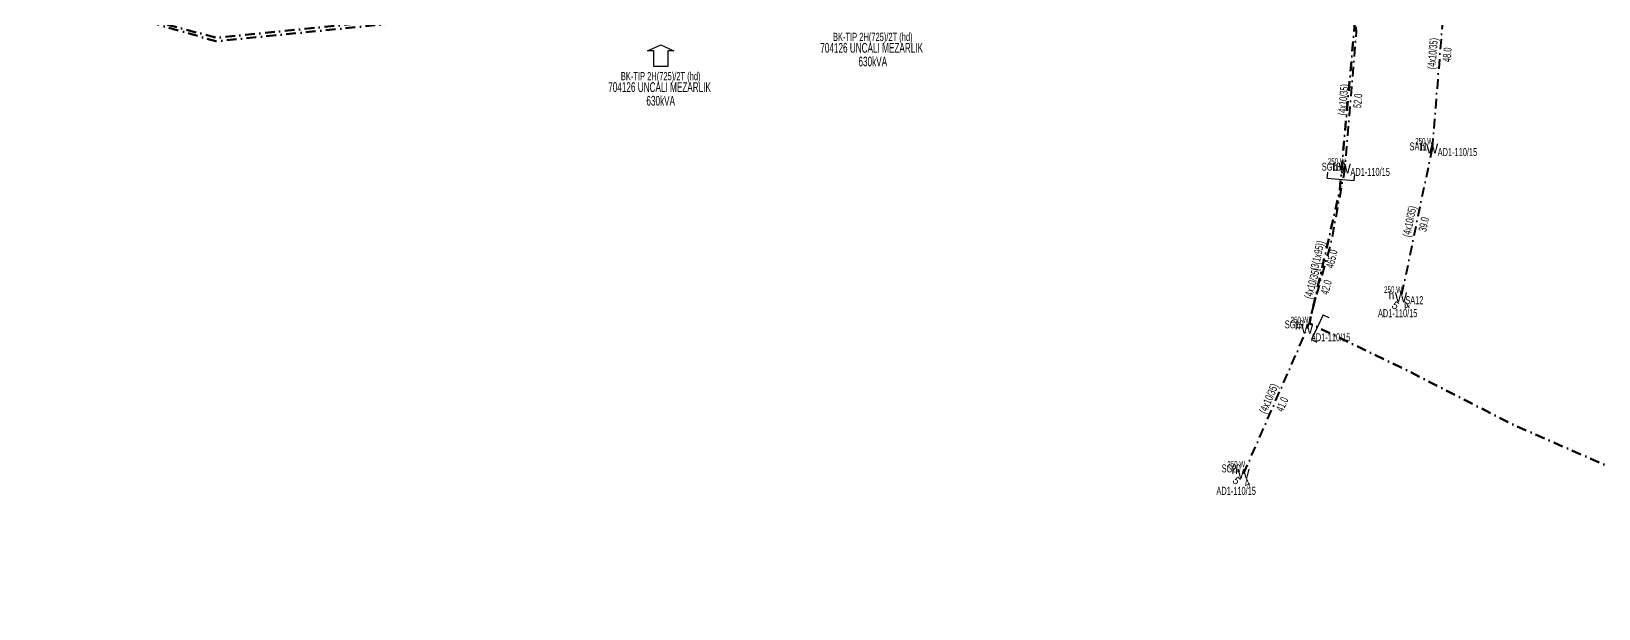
# Model space of a CAD drawing. Header units: millimetres. Extents: x 554556 to 559004, y 4084130 to 4087120.
# Drawn here: x 555856.4 to 556257.9, y 4085398.6 to 4085546.4 of the extents above; entities that cross this region are included whole.
import ezdxf
from ezdxf.enums import TextEntityAlignment as Align

# ---------------------------------------------------------------- set-up
doc = ezdxf.new("R2010")
doc.units = ezdxf.units.MM
doc.linetypes.add('DASHDOT', pattern=[5, 2.5, -1.25, 0, -1.25])
for name, color, linetype, lineweight in [('DIREK_AYD_MEVCUT', 190, 'Continuous', 25), ('HAT_AYD_YERALTI_MEVCUT', 150, 'DASHDOT', 40), ('HAT_ENH_YERALTI_MEVCUT', 6, 'DASHDOT', 70), ('HAT_OG_YERALTI_MEVCUT', 48, 'DASHDOT', 70), ('TRAFO_MEVCUT', 5, 'Continuous', 30)]:
    doc.layers.add(name, color=color, linetype=linetype, lineweight=lineweight)
doc.layers.add('LAMBA_GUCU', color=4, linetype='Continuous')
doc.layers.add('NIA_OG', color=6, linetype='Continuous')
doc.styles.add('Direk', font='B_CAD')
doc.styles.get("Standard").update_dxf_attribs({"font": 'Arial'})

# ---------------------------------------------------------------- blocks, each defined once
blk = doc.blocks.new('OG_NIA', base_point=(-43.6726, 128.9236))
at = {"layer": 'NIA_OG'}
for p, q in [((-43.672618, 132.403582), (-45.232618, 132.403582)), ((-43.672618, 125.443582), (-43.672618, 132.403582)), ((-43.672618, 125.443582), (-45.232618, 125.443582))]:
    blk.add_line(p, q, dxfattribs=at)
blk = doc.blocks.new('MEV_BETKOSK')
at = {"layer": 'TRAFO_MEVCUT', "linetype": 'Continuous'}
for p, q in [((-3.4, 2), (0, 3.6)), ((-1.8, 2), (-3.4, 2)), ((-1.8, -2), (-1.8, 2)), ((0, 3.6), (3.4, 2)), ((3.4, 2), (1.8, 2)), ((1.8, 2), (1.8, -2)), ((1.8, -2), (-1.8, -2))]:
    blk.add_line(p, q, dxfattribs=at)

msp = doc.modelspace()

# ---------------------------------------------------------------- linework, layer by layer
at = {"layer": 'HAT_AYD_YERALTI_MEVCUT', "flags": 128}
for points in [[(556194.47, 4085562.75), (556195.816307, 4085546.202581), (556192.91, 4085511.28)], [(556219.255763, 4085564.681888), (556215.289394, 4085516.423573)], [(556215.289394, 4085516.423573), (556207.304891, 4085478.286611)], [(556192.91, 4085511.28), (556189.403253, 4085492.568524), (556183.26, 4085470.21)], [(556166.98, 4085433.1), (556183.26, 4085470.21)]]:
    msp.add_lwpolyline(points, dxfattribs=at)
at = {"layer": 'HAT_ENH_YERALTI_MEVCUT', "flags": 128}
msp.add_lwpolyline([(555182.49362, 4085030.976931), (555173.656109, 4085037.459721), (555235.331838, 4085134.533422), (555256.855017, 4085166.897906), (555295.430076, 4085228.721381), (555291.751508, 4085249.438414), (555274.756168, 4085272.858821), (555284.082879, 4085292.963065), (555334.49471, 4085362.746927), (555355.510899, 4085397.773909), (555376.180567, 4085421.958913), (555424.886724, 4085443.928499), (555548.988503, 4085494.932596), (555553.568955, 4085514.062716), (555603.95392, 4085533.192837), (555696.006446, 4085554.240049), (555755.282876, 4085554.240049), (555817.460949, 4085548.851283), (555882.747926, 4085550.302105), (555903.851139, 4085544.752047), (555948.013514, 4085549.216113), (556011.951245, 4085555.697078)], dxfattribs=at)
at = {"layer": 'HAT_OG_YERALTI_MEVCUT', "flags": 128}
for points in [[(556364.911, 4085425.255), (556362.119451, 4085426.194664), (556354.383747, 4085429.968177), (556341.18377, 4085401.803309), (556312.326767, 4085412.166321), (556235.481046, 4085445.965684), (556209.015507, 4085459.517316), (556183.847847, 4085471.635225), (556191.574116, 4085505.483644), (556195.412578, 4085547.57366), (556193.021113, 4085568.618546), (556183.933549, 4085574.676922), (556088.626009, 4085570.459975), (556053.066664, 4085566.513918), (556054.052, 4085556.402)], [(556015.509361, 4085555.070812), (555903.708204, 4085543.837102), (555882.942714, 4085549.809971), (555816.293256, 4085548.175997), (555755.256671, 4085553.836267), (555696.441463, 4085553.680457), (555603.333526, 4085532.26671), (555553.986163, 4085513.757698), (555549.239773, 4085494.348169), (555412.725746, 4085437.20439), (555377.850931, 4085421.218698), (555356.096368, 4085397.029326), (555340.530624, 4085371.558108), (555309.108098, 4085326.468784), (555288.609469, 4085297.719171), (555284.835955, 4085292.813603), (555275.307833, 4085272.625304), (555292.332066, 4085249.596395), (555296.061316, 4085228.423088), (555209.299401, 4085092.551135), (555174.102169, 4085037.369023), (555182.49362, 4085030.976931)]]:
    msp.add_lwpolyline(points, dxfattribs=at)

# ---------------------------------------------------------------- block references
at = {"layer": 'NIA_OG'}
for p, rotation in [((556191.848887, 4085508.496591), 264.789241), ((556185.880074, 4085470.656733), 154.289774)]:
    msp.add_blockref('OG_NIA', p, dxfattribs=dict(at, rotation=rotation))
at = {"layer": 'TRAFO_MEVCUT'}
msp.add_blockref('MEV_BETKOSK', (556017.648786, 4085539.363166), dxfattribs=at)

# ---------------------------------------------------------------- texts
at = {"layer": 'DIREK_AYD_MEVCUT', "width": 0.53}
for s, p in [('SA11', (556211.825717, 4085516.926506)), ('AD1-110/15', (556221.765014, 4085515.483298)), ('SG18', (556189.441444, 4085511.748105)), ('AD1-110/15', (556199.398989, 4085510.404267)), ('SA12', (556210.730616, 4085477.569388)), ('AD1-110/15', (556206.458522, 4085474.244037)), ('SG19', (556179.961269, 4085471.379774)), ('AD1-110/15', (556189.290638, 4085468.071455)), ('SG20', (556163.774858, 4085434.506082)), ('AD1-110/15', (556165.077562, 4085428.763423))]:
    msp.add_text(s, height=2.05, dxfattribs=at).set_placement(p, align=Align.MIDDLE_CENTER)
at = {"layer": 'DIREK_AYD_MEVCUT', "color": 40, "style": 'Direk'}
for p in [(556212.815339, 4085516.782811), (556190.43246, 4085511.614361), (556204.857945, 4085478.798913), (556180.903763, 4085471.045553), (556164.690613, 4085434.104344)]:
    msp.add_text('h', height=2, dxfattribs=at).set_placement(p, align=Align.MIDDLE_CENTER)
at = {"layer": 'DIREK_AYD_MEVCUT', "style": 'Direk'}
for p in [(556215.289394, 4085516.423573), (556192.91, 4085511.28), (556207.304891, 4085478.286611), (556183.26, 4085470.21), (556166.98, 4085433.1)]:
    msp.add_text('W', height=2.5, dxfattribs=at).set_placement(p, align=Align.MIDDLE_CENTER)
at = {"layer": 'DIREK_AYD_MEVCUT', "color": 32, "style": 'Direk'}
for s, rotation, p in [('5', 325.675134, (556205.89518, 4085476.221977)), ('4', 393.175133, (556208.672891, 4085476.194106)), ('5', 313.813144, (556165.175996, 4085431.369228)), ('4', 381.313143, (556167.888662, 4085430.77098))]:
    msp.add_text(s, height=2, rotation=rotation, dxfattribs=at).set_placement(p, align=Align.MIDDLE_CENTER)
at = {"layer": 'HAT_AYD_YERALTI_MEVCUT', "lineweight": 30, "width": 0.53}
for rotation, p in [(445.3014, (556216.425435, 4085540.622358)), (445.242726, (556193.516082, 4085528.811785)), (438.175132, (556210.465181, 4085497.529275)), (434.636475, (556185.512002, 4085481.614463)), (66.313142, (556174.341608, 4085451.996477))]:
    msp.add_text('(4x10/35)', height=2.05, rotation=rotation, dxfattribs=at).set_placement(p, align=Align.CENTER)
for s, rotation, p in [('48.0', 445.3014, (556218.119722, 4085540.483103)), ('52.0', 445.242726, (556195.210225, 4085528.670796)), ('39.0', 438.175132, (556212.129104, 4085497.180909)), ('42.0', 434.636475, (556187.151251, 4085481.164061)), ('41.0', 66.313142, (556175.898392, 4085451.313523))]:
    msp.add_text(s, height=2.05, rotation=rotation, dxfattribs=at).set_placement(p, align=Align.TOP_CENTER)
at = {"layer": 'HAT_OG_YERALTI_MEVCUT', "lineweight": 30, "width": 0.53}
msp.add_text('(3(1x95))', height=2.05, rotation=77.14191, dxfattribs=at).set_placement((556186.882296, 4085488.748591), align=Align.CENTER)
msp.add_text('465.0', height=2.05, rotation=77.14191, dxfattribs=at).set_placement((556188.539667, 4085488.370278), align=Align.TOP_CENTER)
at = {"layer": 'LAMBA_GUCU', "linetype": 'Continuous', "lineweight": 20, "width": 0.55}
for p in [(556213.225865, 4085518.249916), (556190.842987, 4085513.081466), (556205.268471, 4085480.266019), (556181.31429, 4085472.512658), (556165.101139, 4085435.57145)]:
    msp.add_text('250 W', height=1.65, dxfattribs=at).set_placement(p, align=Align.MIDDLE_CENTER)
at = {"layer": 'TRAFO_MEVCUT', "width": 0.6}
for s, height, p in [('BK-TIP 2H(725)/2T (hd)', 2.1, (556071.983143, 4085543.918289)), ('704126 UNCALI MEZARLIK ', 2.5, (556071.983143, 4085540.918289)), ('630kVA', 2.5, (556071.983143, 4085537.418289)), ('BK-TIP 2H(725)/2T (hd)', 2.1, (556017.648786, 4085533.863166)), ('704126 UNCALI MEZARLIK ', 2.5, (556017.648786, 4085530.863166)), ('630kVA', 2.5, (556017.648786, 4085527.363166))]:
    msp.add_text(s, height=height, dxfattribs=at).set_placement(p, align=Align.CENTER)

doc.saveas('drawing.dxf')
